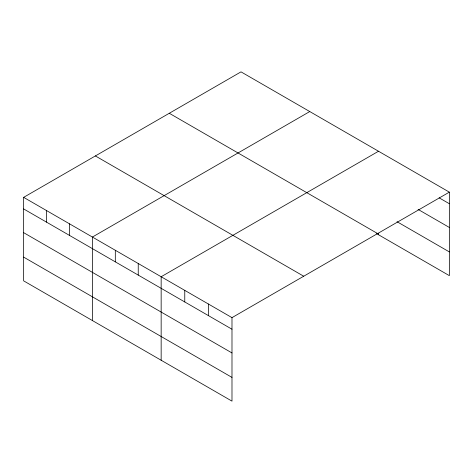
<?xml version="1.0" encoding="UTF-8"?>
<svg xmlns="http://www.w3.org/2000/svg" width="473" height="473" viewBox="0 0 473 473"><rect width="100%" height="100%" fill="white"/><g stroke="black" fill="none" stroke-linecap="round" stroke-linejoin="round"><path stroke-width="0.71" d="M449.35 192.144L241.011 71.861L23.65 197.353L23.65 280.856L231.989 401.139L231.989 317.637L449.35 192.144L449.35 275.647L376.603 233.65M309.762 111.557L92.401 237.044L92.401 320.546M378.512 151.248L161.157 276.74L161.157 360.243M439.139 197.832L449.35 203.727M418.079 209.409L449.35 227.46M397.018 221.701L449.35 251.914M169.281 113.272L377.62 233.561M95.38 155.942L303.719 276.226M23.65 197.353L231.989 317.637M23.65 208.936L231.989 329.22M23.65 232.669L231.989 352.953M23.65 257.117L231.989 377.407M378.512 233.313L378.512 234.75M208.38 304.003L208.38 315.586M184.766 290.375L184.766 301.951M138.24 263.508L138.24 275.091M115.317 250.276L115.317 261.859M69.484 223.818L69.484 235.394M46.567 210.586L46.567 222.162"/></g></svg>
